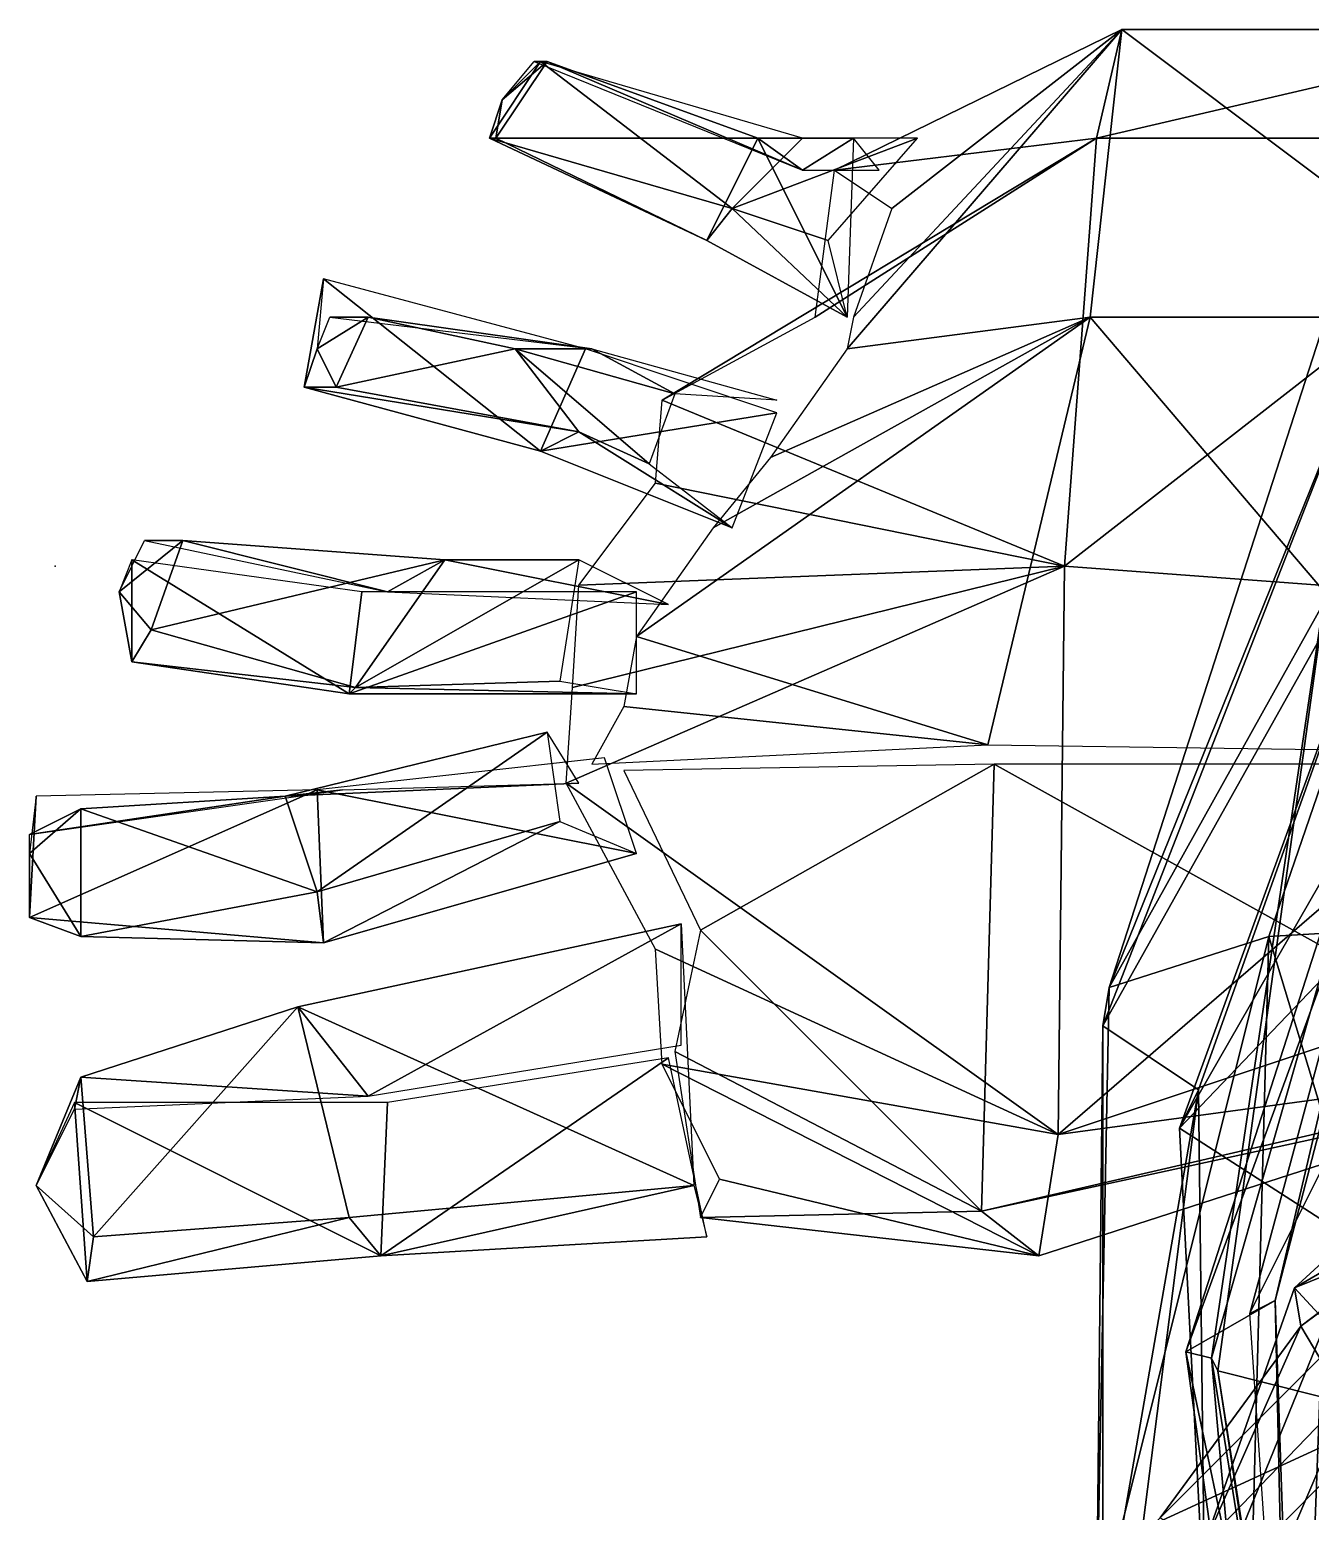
# Model space of a CAD drawing. Extents: x 4.9 to 9.1, y -6.1 to 13.5.
# Drawn here: x 6.7252 to 7.0594, y 5.2118 to 5.5985 of the extents above; entities that cross this region are included whole.
import ezdxf

# ---------------------------------------------------------------- set-up
doc = ezdxf.new("R2010")
doc.units = 0
doc.layers.get('0').update_dxf_attribs({"linetype": 'CONTINUOUS'})

msp = doc.modelspace()

# ---------------------------------------------------------------- linework, layer by layer
at = {"color": 0}
msp.add_point((6.73191, 5.45847, -4.11333), dxfattribs=at)
for points in [[(6.93524, 5.5618, -4.10333), (7.01024, 5.59847, -4.09833), (7.00357, 5.57013, -4.14333)], [(7.01024, 5.59847, -4.09833), (6.93524, 5.5618, -4.10333), (6.95024, 5.5518, -4.05833)], [(6.93857, 5.51513, -4.085), (7.00191, 5.52347, -4.045), (7.01024, 5.59847, -4.09833)], [(7.01024, 5.59847, -4.09833), (6.94024, 5.52347, -4.05667), (6.93857, 5.51513, -4.085)], [(7.01024, 5.59847, -4.09833), (6.95024, 5.5518, -4.05833), (6.94024, 5.52347, -4.05667)], [(7.11024, 5.52347, -3.99), (7.01024, 5.59847, -4.09833), (7.00191, 5.52347, -4.045)], [(7.00357, 5.57013, -4.14333), (7.12524, 5.59847, -4.07), (7.13857, 5.57013, -4.13333)], [(7.12524, 5.59847, -4.07), (7.00357, 5.57013, -4.14333), (7.01024, 5.59847, -4.09833)], [(7.01024, 5.59847, -4.09833), (7.11024, 5.52347, -3.99), (7.12524, 5.59847, -4.07)], [(6.84857, 5.58013, -4.09), (6.84524, 5.57013, -4.08167), (6.85857, 5.59013, -4.08167)], [(6.90857, 5.5518, -4.05167), (6.85857, 5.59013, -4.08167), (6.84524, 5.57013, -4.08167)], [(6.84857, 5.58013, -4.09), (6.86024, 5.59013, -4.09667), (6.84691, 5.57013, -4.1)], [(6.91524, 5.57013, -4.09833), (6.84691, 5.57013, -4.1), (6.86024, 5.59013, -4.09667)], [(6.84857, 5.58013, -4.09), (6.85691, 5.59013, -4.07833), (6.86024, 5.59013, -4.09667)], [(6.92691, 5.5618, -4.06333), (6.86024, 5.59013, -4.09667), (6.85691, 5.59013, -4.07833)], [(6.85857, 5.59013, -4.08167), (6.90857, 5.5518, -4.05167), (6.92691, 5.57013, -4.06667)], [(6.86024, 5.59013, -4.09667), (6.92691, 5.5618, -4.06333), (6.91524, 5.57013, -4.09833)], [(6.84857, 5.58013, -4.09), (6.84691, 5.57013, -4.1), (6.84524, 5.57013, -4.08167)], [(6.90191, 5.54347, -4.08333), (6.84524, 5.57013, -4.08167), (6.84691, 5.57013, -4.1)], [(6.84524, 5.57013, -4.08167), (6.90191, 5.54347, -4.08333), (6.90857, 5.5518, -4.05167)], [(6.84691, 5.57013, -4.1), (6.91524, 5.57013, -4.09833), (6.90191, 5.54347, -4.08333)], [(6.89024, 5.5018, -4.09), (7.00357, 5.57013, -4.14333), (6.99524, 5.45847, -4.15667)], [(7.00357, 5.57013, -4.14333), (6.89024, 5.5018, -4.09), (6.93024, 5.52347, -4.09167)], [(6.93857, 5.52347, -4.085), (6.90191, 5.54347, -4.08333), (6.91524, 5.57013, -4.09833)], [(6.95691, 5.57013, -4.06333), (6.92691, 5.57013, -4.06667), (6.90857, 5.5518, -4.05167)], [(6.90857, 5.5518, -4.05167), (6.93357, 5.54347, -4.06167), (6.95691, 5.57013, -4.06333)], [(6.94024, 5.57013, -4.09667), (6.91524, 5.57013, -4.09833), (6.92691, 5.5618, -4.06333)], [(6.91524, 5.57013, -4.09833), (6.94024, 5.57013, -4.09667), (6.93857, 5.52347, -4.085)], [(6.92691, 5.5618, -4.06333), (6.94691, 5.5618, -4.065), (6.94024, 5.57013, -4.09667)], [(7.00357, 5.57013, -4.14333), (6.93024, 5.52347, -4.09167), (6.93524, 5.5618, -4.10333)], [(6.99524, 5.45847, -4.15667), (7.13857, 5.57013, -4.13333), (7.15191, 5.4468, -4.13)], [(7.13857, 5.57013, -4.13333), (6.99524, 5.45847, -4.15667), (7.00357, 5.57013, -4.14333)], [(6.93857, 5.52347, -4.085), (6.90857, 5.5518, -4.05167), (6.90191, 5.54347, -4.08333)], [(6.90857, 5.5518, -4.05167), (6.93857, 5.52347, -4.085), (6.93357, 5.54347, -4.06167)], [(6.80024, 5.51513, -4.05667), (6.79691, 5.50513, -4.05), (6.80191, 5.53347, -4.04667)], [(6.85857, 5.48847, -4.04167), (6.80191, 5.53347, -4.04667), (6.79691, 5.50513, -4.05)], [(6.80191, 5.53347, -4.04667), (6.85857, 5.48847, -4.04167), (6.87024, 5.51513, -4.035)], [(6.80024, 5.51513, -4.05667), (6.81357, 5.52347, -4.06833), (6.80524, 5.50513, -4.075)], [(6.80024, 5.51513, -4.05667), (6.80357, 5.52347, -4.04833), (6.81357, 5.52347, -4.06833)], [(6.87191, 5.51513, -4.03167), (6.81357, 5.52347, -4.06833), (6.80357, 5.52347, -4.04833)], [(6.85191, 5.51513, -4.07833), (6.80524, 5.50513, -4.075), (6.81357, 5.52347, -4.06833)], [(6.81357, 5.52347, -4.06833), (6.87191, 5.51513, -4.03167), (6.85191, 5.51513, -4.07833)], [(6.88357, 5.44013, -4.05167), (6.97524, 5.4118, -4.03), (7.00191, 5.52347, -4.045)], [(7.00191, 5.52347, -4.045), (6.90357, 5.46847, -4.07), (6.88357, 5.44013, -4.05167)], [(7.00191, 5.52347, -4.045), (6.91857, 5.4868, -4.05333), (6.90357, 5.46847, -4.07)], [(7.00191, 5.52347, -4.045), (6.93857, 5.51513, -4.085), (6.91857, 5.4868, -4.05333)], [(7.09857, 5.41013, -3.94833), (7.00191, 5.52347, -4.045), (6.97524, 5.4118, -4.03)], [(7.00191, 5.52347, -4.045), (7.09857, 5.41013, -3.94833), (7.11024, 5.52347, -3.99)], [(7.10357, 5.5218, 0.32667), (7.06191, 5.51847, 0.15167), (7.00691, 5.34847, 0.16)], [(7.00691, 5.34847, 0.16), (7.04857, 5.3618, 0.32833), (7.10357, 5.5218, 0.32667)], [(7.10524, 5.36513, 0.43833), (7.10357, 5.5218, 0.32667), (7.04857, 5.3618, 0.32833)], [(7.07357, 5.51347, -0.00333), (7.00691, 5.34847, 0.16), (7.06191, 5.51847, 0.15167)], [(6.80024, 5.51513, -4.05667), (6.80524, 5.50513, -4.075), (6.79691, 5.50513, -4.05)], [(6.80524, 5.50513, -4.075), (6.85191, 5.51513, -4.07833), (6.86857, 5.49347, -4.08)], [(6.89357, 5.50347, -4.09167), (6.85191, 5.51513, -4.07833), (6.87191, 5.51513, -4.03167)], [(6.88691, 5.48513, -4.085), (6.86857, 5.49347, -4.08), (6.85191, 5.51513, -4.07833)], [(6.85191, 5.51513, -4.07833), (6.89357, 5.50347, -4.09167), (6.88691, 5.48513, -4.085)], [(6.92024, 5.49847, -4.065), (6.87024, 5.51513, -4.035), (6.85857, 5.48847, -4.04167)], [(6.87191, 5.51513, -4.03167), (6.92024, 5.5018, -4.06333), (6.89357, 5.50347, -4.09167)], [(7.09024, 5.49013, -0.14833), (7.00524, 5.33847, 0.01), (7.07357, 5.51347, -0.00333)], [(7.00691, 5.34847, 0.16), (7.07357, 5.51347, -0.00333), (7.00524, 5.33847, 0.01)], [(6.86857, 5.49347, -4.08), (6.79691, 5.50513, -4.05), (6.80524, 5.50513, -4.075)], [(6.79691, 5.50513, -4.05), (6.86857, 5.49347, -4.08), (6.85857, 5.48847, -4.04167)], [(6.85857, 5.48847, -4.04167), (6.90857, 5.46847, -4.07333), (6.92024, 5.49847, -4.065)], [(6.99524, 5.45847, -4.15667), (6.88857, 5.48013, -4.08333), (6.89024, 5.5018, -4.09)], [(6.90857, 5.46847, -4.07333), (6.85857, 5.48847, -4.04167), (6.86857, 5.49347, -4.08)], [(6.86857, 5.49347, -4.08), (6.88691, 5.48513, -4.085), (6.90857, 5.46847, -4.07333)], [(7.00524, 5.33847, 0.01), (7.09024, 5.49013, -0.14833), (7.03024, 5.3218, -0.13833)], [(7.09024, 5.49013, -0.14833), (7.12191, 5.48013, -0.29667), (7.02524, 5.3118, -0.28833)], [(7.02524, 5.3118, -0.28833), (7.03024, 5.3218, -0.13833), (7.09024, 5.49013, -0.14833)], [(6.99524, 5.45847, -4.15667), (6.86857, 5.45347, -4.095), (6.88857, 5.48013, -4.08333)], [(7.16691, 5.46013, -0.42167), (7.02524, 5.3118, -0.28833), (7.12191, 5.48013, -0.29667)], [(7.06691, 5.4768, -1.03), (7.03357, 5.2518, -0.84833), (7.09024, 5.45013, -0.84167)], [(7.03357, 5.2518, -0.84833), (7.06691, 5.4768, -1.03), (7.03524, 5.24847, -1.03333)], [(7.06191, 5.2418, -1.19), (7.03524, 5.24847, -1.03333), (7.06691, 5.4768, -1.03)], [(6.74857, 5.4518, -4.07167), (6.76524, 5.46513, -4.08167), (6.75691, 5.4418, -4.08667)], [(6.74857, 5.4518, -4.07167), (6.75524, 5.46513, -4.06), (6.76524, 5.46513, -4.08167)], [(6.81857, 5.4518, -4.03833), (6.76524, 5.46513, -4.08167), (6.75524, 5.46513, -4.06)], [(6.83357, 5.46013, -4.08), (6.75691, 5.4418, -4.08667), (6.76524, 5.46513, -4.08167)], [(6.76524, 5.46513, -4.08167), (6.81857, 5.4518, -4.03833), (6.83357, 5.46013, -4.08)], [(6.74857, 5.4518, -4.07167), (6.75191, 5.43347, -4.065), (6.75191, 5.46013, -4.05333)], [(6.80857, 5.42513, -4.04167), (6.75191, 5.46013, -4.05333), (6.75191, 5.43347, -4.065)], [(6.75191, 5.46013, -4.05333), (6.80857, 5.42513, -4.04167), (6.81191, 5.4518, -4.03833)], [(6.75691, 5.4418, -4.08667), (6.83357, 5.46013, -4.08), (6.81024, 5.4268, -4.08)], [(6.86857, 5.46013, -4.09), (6.81024, 5.4268, -4.08), (6.83357, 5.46013, -4.08)], [(6.81024, 5.4268, -4.08), (6.86857, 5.46013, -4.09), (6.86357, 5.42847, -4.09)], [(6.89191, 5.44847, -4.05333), (6.83357, 5.46013, -4.08), (6.81857, 5.4518, -4.03833)], [(6.83357, 5.46013, -4.08), (6.89191, 5.44847, -4.05333), (6.86857, 5.46013, -4.09)], [(7.02524, 5.3118, -0.28833), (7.16691, 5.46013, -0.42167), (7.07191, 5.2818, -0.405)], [(6.86524, 5.4018, -4.10333), (6.99524, 5.45847, -4.15667), (6.99357, 5.31013, -4.16667)], [(6.99524, 5.45847, -4.15667), (6.86524, 5.4018, -4.10333), (6.86691, 5.4268, -4.08833)], [(6.99524, 5.45847, -4.15667), (6.86691, 5.4268, -4.08833), (6.86857, 5.45347, -4.095)], [(7.15191, 5.4468, -4.13), (6.99357, 5.31013, -4.16667), (6.99524, 5.45847, -4.15667)], [(6.74857, 5.4518, -4.07167), (6.75691, 5.4418, -4.08667), (6.75191, 5.43347, -4.065)], [(6.88357, 5.4518, -4.055), (6.81191, 5.4518, -4.03833), (6.80857, 5.42513, -4.04167)], [(6.80857, 5.42513, -4.04167), (6.88357, 5.42513, -4.065), (6.88357, 5.4518, -4.055)], [(7.09024, 5.45013, -0.84167), (7.02691, 5.25347, -0.705), (7.09524, 5.44013, -0.68667)], [(7.02691, 5.25347, -0.705), (7.09024, 5.45013, -0.84167), (7.03357, 5.2518, -0.84833)], [(6.99357, 5.31013, -4.16667), (7.15191, 5.4468, -4.13), (7.15357, 5.36347, -4.12167)], [(6.81024, 5.4268, -4.08), (6.75191, 5.43347, -4.065), (6.75691, 5.4418, -4.08667)], [(6.97524, 5.4118, -4.03), (6.88357, 5.44013, -4.05167), (6.88024, 5.4218, -4.06667)], [(7.05024, 5.2668, -0.56), (7.09524, 5.44013, -0.68667), (7.02691, 5.25347, -0.705)], [(7.09524, 5.44013, -0.68667), (7.05024, 5.2668, -0.56), (7.08857, 5.43013, -0.53)], [(6.75191, 5.43347, -4.065), (6.81024, 5.4268, -4.08), (6.80857, 5.42513, -4.04167)], [(7.08857, 5.43013, -0.53), (7.04357, 5.26347, -0.37333), (7.11357, 5.40347, -0.36333)], [(7.04357, 5.26347, -0.37333), (7.08857, 5.43013, -0.53), (7.05024, 5.2668, -0.56)], [(6.88357, 5.42513, -4.065), (6.80857, 5.42513, -4.04167), (6.81024, 5.4268, -4.08)], [(6.81024, 5.4268, -4.08), (6.86357, 5.42847, -4.09), (6.88357, 5.42513, -4.065)], [(6.97524, 5.4118, -4.03), (6.88024, 5.4218, -4.06667), (6.87191, 5.4068, -4.05667)], [(6.86024, 5.41513, -4.08833), (6.80024, 5.37347, -4.08333), (6.79191, 5.39847, -4.075)], [(6.79191, 5.39847, -4.075), (6.86857, 5.4018, -4.05), (6.86024, 5.41513, -4.08833)], [(6.80024, 5.37347, -4.08333), (6.86024, 5.41513, -4.08833), (6.86357, 5.3918, -4.10167)], [(6.80024, 5.40013, -4.04333), (6.88357, 5.38347, -4.06667), (6.87524, 5.40847, -4.06167)], [(6.97691, 5.4068, -4.02833), (6.88024, 5.40513, -4.04667), (6.90024, 5.36347, -4.09167)], [(6.90024, 5.36347, -4.09167), (6.97357, 5.29013, -4.06833), (6.97691, 5.4068, -4.02833)], [(7.12691, 5.32347, -4), (6.97691, 5.4068, -4.02833), (6.97357, 5.29013, -4.06833)], [(6.97691, 5.4068, -4.02833), (7.12691, 5.32347, -4), (7.09857, 5.4068, -3.95333)], [(6.86857, 5.4018, -4.05), (6.79191, 5.39847, -4.075), (6.80691, 5.40013, -4.045)], [(6.99357, 5.31013, -4.16667), (6.88857, 5.35847, -4.11833), (6.86524, 5.4018, -4.10333)], [(6.80024, 5.40013, -4.04333), (6.72691, 5.39847, -4.05), (6.72524, 5.3668, -4.055)], [(6.72524, 5.3668, -4.055), (6.80191, 5.36013, -4.05), (6.80024, 5.40013, -4.04333)], [(6.72524, 5.38847, -4.04833), (6.80691, 5.40013, -4.045), (6.79191, 5.39847, -4.075)], [(6.72524, 5.38347, -4.06667), (6.72524, 5.3668, -4.055), (6.72691, 5.39847, -4.05)], [(6.79191, 5.39847, -4.075), (6.73857, 5.39513, -4.07667), (6.72524, 5.38847, -4.04833)], [(6.73857, 5.39513, -4.07667), (6.79191, 5.39847, -4.075), (6.80024, 5.37347, -4.08333)], [(6.88357, 5.38347, -4.06667), (6.80024, 5.40013, -4.04333), (6.80191, 5.36013, -4.05)], [(6.72524, 5.38347, -4.06667), (6.73857, 5.39513, -4.07667), (6.73857, 5.3618, -4.08333)], [(6.72524, 5.38347, -4.06667), (6.72524, 5.38847, -4.04833), (6.73857, 5.39513, -4.07667)], [(6.80024, 5.37347, -4.08333), (6.73857, 5.3618, -4.08333), (6.73857, 5.39513, -4.07667)], [(6.86357, 5.3918, -4.10167), (6.80191, 5.36013, -4.05), (6.80024, 5.37347, -4.08333)], [(6.80191, 5.36013, -4.05), (6.86357, 5.3918, -4.10167), (6.88357, 5.38347, -4.06667)], [(6.72524, 5.38347, -4.06667), (6.73857, 5.3618, -4.08333), (6.72524, 5.3668, -4.055)], [(6.73857, 5.3618, -4.08333), (6.80024, 5.37347, -4.08333), (6.80191, 5.36013, -4.05)], [(6.80191, 5.36013, -4.05), (6.72524, 5.3668, -4.055), (6.73857, 5.3618, -4.08333)], [(6.89524, 5.36513, -4.1), (6.79524, 5.34347, -4.13333), (6.81357, 5.32013, -4.08167)], [(6.79524, 5.34347, -4.13333), (6.89524, 5.36513, -4.1), (6.89857, 5.2968, -4.155)], [(6.81357, 5.32013, -4.08167), (6.89524, 5.33347, -4.06667), (6.89524, 5.36513, -4.1)], [(6.97357, 5.29013, -4.06833), (6.90024, 5.36347, -4.09167), (6.89357, 5.3318, -4.07167)], [(6.99357, 5.31013, -4.16667), (7.15357, 5.36347, -4.12167), (7.15357, 5.3318, -4.08833)], [(7.04857, 5.3618, 0.32833), (7.10357, 5.18014, 0.43333), (7.10524, 5.36513, 0.43833)], [(7.04857, 5.3618, 0.32833), (7.00691, 5.34847, 0.16), (7.00357, 5.1818, 0.15667)], [(7.00357, 5.1818, 0.15667), (7.04357, 5.1768, 0.33167), (7.04857, 5.3618, 0.32833)], [(7.10357, 5.18014, 0.43333), (7.04857, 5.3618, 0.32833), (7.04357, 5.1768, 0.33167)], [(6.99357, 5.31013, -4.16667), (6.89024, 5.32847, -4.14333), (6.88857, 5.35847, -4.11833)], [(7.00524, 5.33847, 0.01), (7.00357, 5.1818, 0.15667), (7.00691, 5.34847, 0.16)], [(6.79524, 5.34347, -4.13333), (6.74191, 5.28347, -4.13167), (6.73857, 5.32513, -4.12167)], [(6.73857, 5.32513, -4.12167), (6.81357, 5.32013, -4.08167), (6.79524, 5.34347, -4.13333)], [(6.74191, 5.28347, -4.13167), (6.79524, 5.34347, -4.13333), (6.80857, 5.28847, -4.165)], [(6.89857, 5.2968, -4.155), (6.80857, 5.28847, -4.165), (6.79524, 5.34347, -4.13333)], [(7.00357, 5.1818, 0.15667), (7.00524, 5.33847, 0.01), (7.00524, 5.17847)], [(7.03024, 5.3218, -0.13833), (7.00524, 5.17847), (7.00524, 5.33847, 0.01)], [(6.89191, 5.33013, -4.075), (6.81857, 5.31847, -4.075), (6.81691, 5.27847, -4.09167)], [(6.81691, 5.27847, -4.09167), (6.90191, 5.28347, -4.09333), (6.89191, 5.33013, -4.075)], [(6.89024, 5.32847, -4.14333), (6.99357, 5.31013, -4.16667), (6.98857, 5.27847, -4.12833)], [(6.98857, 5.27847, -4.12833), (6.90524, 5.29847, -4.14833), (6.89024, 5.32847, -4.14333)], [(6.97357, 5.29013, -4.06833), (6.89357, 5.3318, -4.07167), (6.90024, 5.28847, -4.09667)], [(6.97357, 5.29013, -4.06833), (7.15357, 5.3318, -4.08833), (7.12691, 5.32347, -4)], [(7.15357, 5.3318, -4.08833), (6.97357, 5.29013, -4.06833), (6.98857, 5.27847, -4.12833)], [(7.15357, 5.3318, -4.08833), (6.98857, 5.27847, -4.12833), (6.99357, 5.31013, -4.16667)], [(6.72691, 5.2968, -4.10833), (6.73857, 5.32513, -4.12167), (6.74191, 5.28347, -4.13167)], [(6.72691, 5.2968, -4.10833), (6.73691, 5.3168, -4.08667), (6.73857, 5.32513, -4.12167)], [(6.81357, 5.32013, -4.08167), (6.73857, 5.32513, -4.12167), (6.73691, 5.3168, -4.08667)], [(7.00524, 5.17847), (7.03024, 5.3218, -0.13833), (7.01024, 5.16514, -0.14)], [(7.03191, 5.18347, -0.29), (7.01024, 5.16514, -0.14), (7.03024, 5.3218, -0.13833)], [(7.03024, 5.3218, -0.13833), (7.02524, 5.3118, -0.28833), (7.03191, 5.18347, -0.29)], [(7.11857, 5.3068, 1.07833), (7.05524, 5.27013, 1.13167), (7.11357, 5.32347, 1.13)], [(7.13357, 5.3018, 1.21833), (7.11357, 5.32347, 1.13), (7.05524, 5.27013, 1.13167)], [(6.72691, 5.2968, -4.10833), (6.74024, 5.2718, -4.10333), (6.73691, 5.31847, -4.09167)], [(6.81691, 5.27847, -4.09167), (6.73691, 5.31847, -4.09167), (6.74024, 5.2718, -4.10333)], [(6.73691, 5.31847, -4.09167), (6.81691, 5.27847, -4.09167), (6.81857, 5.31847, -4.075)], [(7.07191, 5.2818, -0.405), (7.03191, 5.18347, -0.29), (7.02524, 5.3118, -0.28833)], [(7.05524, 5.27013, 1.13167), (7.11857, 5.3068, 1.07833), (7.05691, 5.26014, 1.08)], [(7.05691, 5.26014, 1.08), (7.12024, 5.3068, 1.025), (7.06191, 5.2518, 1.00833)], [(7.12024, 5.3068, 1.025), (7.05691, 5.26014, 1.08), (7.11857, 5.3068, 1.07833)], [(7.05524, 5.27013, 1.13167), (7.07524, 5.24847, 1.22833), (7.13357, 5.3018, 1.21833)], [(6.98857, 5.27847, -4.12833), (6.90024, 5.28847, -4.09667), (6.90524, 5.29847, -4.14833)], [(6.72691, 5.2968, -4.10833), (6.74191, 5.28347, -4.13167), (6.74024, 5.2718, -4.10333)], [(6.89857, 5.2968, -4.155), (6.81691, 5.27847, -4.09167), (6.80857, 5.28847, -4.165)], [(6.81691, 5.27847, -4.09167), (6.89857, 5.2968, -4.155), (6.90191, 5.28347, -4.09333)], [(6.90024, 5.28847, -4.09667), (6.98857, 5.27847, -4.12833), (6.97357, 5.29013, -4.06833)], [(6.80857, 5.28847, -4.165), (6.74024, 5.2718, -4.10333), (6.74191, 5.28347, -4.13167)], [(6.74024, 5.2718, -4.10333), (6.80857, 5.28847, -4.165), (6.81691, 5.27847, -4.09167)], [(7.03191, 5.18347, -0.29), (7.07191, 5.2818, -0.405), (7.07691, 5.18014, -0.40333)], [(7.02691, 5.25347, -0.705), (7.05524, 5.11847, -0.56167), (7.05024, 5.2668, -0.56)], [(7.05691, 5.26014, 1.08), (7.03191, 5.20347, 1.13333), (7.05524, 5.27013, 1.13167)], [(7.07524, 5.24847, 1.22833), (7.05524, 5.27013, 1.13167), (7.03191, 5.20347, 1.13333)], [(7.05024, 5.2668, -0.56), (7.05357, 5.11847, -0.36333), (7.04357, 5.26347, -0.37333)], [(7.05357, 5.11847, -0.36333), (7.05024, 5.2668, -0.56), (7.05524, 5.11847, -0.56167)], [(7.06191, 5.2518, 1.00833), (7.02024, 5.21014, 1.08167), (7.05691, 5.26014, 1.08)], [(7.03191, 5.20347, 1.13333), (7.05691, 5.26014, 1.08), (7.02024, 5.21014, 1.08167)], [(7.07357, 5.18347, 1.235), (7.05191, 5.20014, 1.31333), (7.07691, 5.25847, 1.305)], [(7.12524, 5.2518, 1.45167), (7.07691, 5.25847, 1.305), (7.05191, 5.20014, 1.31333)], [(7.08024, 5.2368, 0.89), (7.01857, 5.20847, 0.995), (7.06191, 5.2518, 1.00833)], [(7.02024, 5.21014, 1.08167), (7.06191, 5.2518, 1.00833), (7.01857, 5.20847, 0.995)], [(7.05524, 5.11847, -0.56167), (7.02691, 5.25347, -0.705), (7.04524, 5.12014, -0.70667)], [(7.03357, 5.2518, -0.84833), (7.04524, 5.12014, -0.70667), (7.02691, 5.25347, -0.705)], [(7.04524, 5.12014, -0.70667), (7.03357, 5.2518, -0.84833), (7.05524, 5.1168, -0.85833)], [(7.03524, 5.24847, -1.03333), (7.05524, 5.1168, -0.85833), (7.03357, 5.2518, -0.84833)], [(7.05191, 5.20014, 1.31333), (7.09191, 5.18847, 1.45167), (7.12524, 5.2518, 1.45167)], [(7.03191, 5.20347, 1.13333), (7.07357, 5.18347, 1.235), (7.07524, 5.24847, 1.22833)], [(7.05524, 5.1168, -0.85833), (7.03524, 5.24847, -1.03333), (7.05691, 5.11014, -1.035)], [(7.06191, 5.2418, -1.19), (7.05691, 5.11014, -1.035), (7.03524, 5.24847, -1.03333)], [(7.05691, 5.11014, -1.035), (7.06191, 5.2418, -1.19), (7.06524, 5.11014, -1.195)], [(7.01857, 5.20847, 0.995), (7.08024, 5.2368, 0.89), (7.03524, 5.1918, 0.87167)], [(7.13691, 5.21014, 0.87333), (7.03524, 5.1918, 0.87167), (7.08024, 5.2368, 0.89)]]:
    msp.add_3dface(points, dxfattribs=at)

doc.saveas('drawing.dxf')
